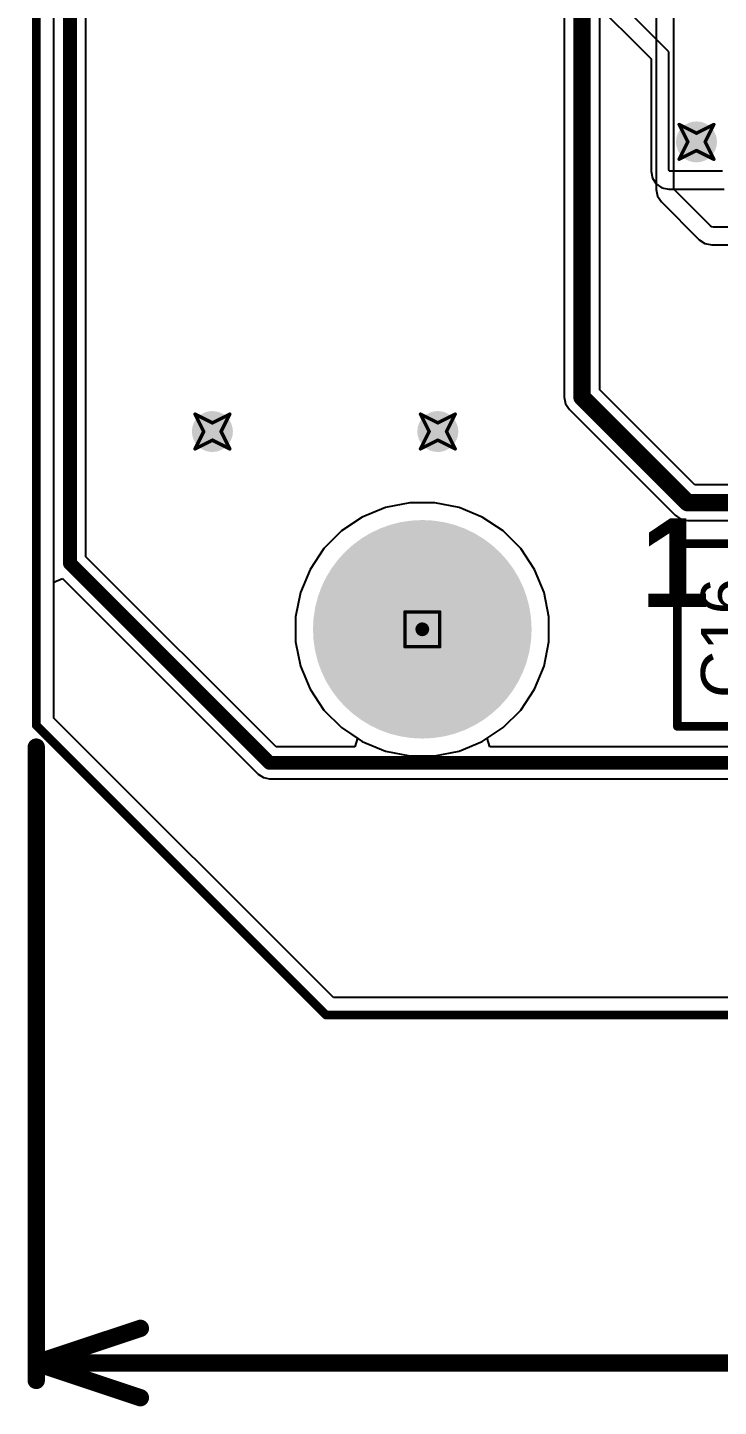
# Model space of a CAD drawing. Header units: inches. Extents: x -6 to 328, y -12 to 81.
# Drawn here: x -5.78 to 4.33, y -11.38 to 8.81 of the extents above; entities that cross this region are included whole.
import ezdxf

# ---------------------------------------------------------------- set-up
doc = ezdxf.new("R2010")
doc.units = ezdxf.units.IN
for name, color, linetype in [('Board Outline', 216, 'Continuous'), ('Bottom Layer', 5, 'Continuous'), ('Bottom Solder', 6, 'Continuous'), ('Dimensions', 6, 'Continuous'), ('Drill Drawing', 1, 'Continuous'), ('Pad Holes', 156, 'Continuous'), ('Top Layer', 1, 'Continuous'), ('Top Overlay', 2, 'Continuous'), ('Top Solder', 216, 'Continuous'), ('Via Holes', 16, 'Continuous')]:
    doc.layers.add(name, color=color, linetype=linetype)
doc.styles.add('Arial', font='', dxfattribs={"height": 0.2})
doc.styles.add('Arial_Bold', font='', dxfattribs={"height": 0.2})
doc.styles.get('Arial').set_extended_font_data('Arial')
doc.styles.get('Arial_Bold').set_extended_font_data('Arial', bold=True)

msp = doc.modelspace()

# ---------------------------------------------------------------- hatches: boundary and pattern name
at = {"layer": 'Bottom Layer'}
h = msp.add_hatch(color=5, dxfattribs=at)
edge = h.paths.add_edge_path()
edge.add_arc((4.013, 7.137), 0.3, 0, 360)
h = msp.add_hatch(color=5, dxfattribs=at)
edge = h.paths.add_edge_path()
edge.add_arc((-3.072, 2.896), 0.3, 0, 360)
h = msp.add_hatch(color=5, dxfattribs=at)
edge = h.paths.add_edge_path()
edge.add_arc((0.227, 2.896), 0.3, 0, 360)
at = {"layer": 'Bottom Solder'}
h = msp.add_hatch(color=6, dxfattribs=at)
edge = h.paths.add_edge_path()
edge.add_arc((0, 0), 0.102, 0, 360)
at = {"layer": 'Pad Holes'}
h = msp.add_hatch(color=7, dxfattribs=at)
edge = h.paths.add_edge_path()
edge.add_arc((0, 0), 1.6, 0, 360)
at = {"layer": 'Top Layer'}
h = msp.add_hatch(color=1, dxfattribs=at)
edge = h.paths.add_edge_path()
edge.add_arc((4.013, 7.137), 0.3, 0, 360)
h = msp.add_hatch(color=1, dxfattribs=at)
edge = h.paths.add_edge_path()
edge.add_arc((-3.072, 2.896), 0.3, 0, 360)
h = msp.add_hatch(color=1, dxfattribs=at)
edge = h.paths.add_edge_path()
edge.add_arc((0.227, 2.896), 0.3, 0, 360)
at = {"layer": 'Top Solder'}
h = msp.add_hatch(color=216, dxfattribs=at)
edge = h.paths.add_edge_path()
edge.add_arc((0, 0), 0.102, 0, 360)
at = {"layer": 'Via Holes'}
h = msp.add_hatch(color=7, dxfattribs=at)
edge = h.paths.add_edge_path()
edge.add_arc((4.013, 7.137), 0.15, 0, 360)
h = msp.add_hatch(color=7, dxfattribs=at)
edge = h.paths.add_edge_path()
edge.add_arc((-3.072, 2.896), 0.15, 0, 360)
h = msp.add_hatch(color=7, dxfattribs=at)
edge = h.paths.add_edge_path()
edge.add_arc((0.227, 2.896), 0.15, 0, 360)

# ---------------------------------------------------------------- linework, layer by layer
at = {"layer": 'Board Outline'}
for points in [[(-5.65, 32.407, 0.127, 0.127, 0), (-5.65, -1.407, 0.127, 0.127, 0)], [(-5.65, -1.407, 0.127, 0.127, 0), (-1.407, -5.65, 0.127, 0.127, 0)], [(-1.407, -5.65, 0.127, 0.127, 0), (32.407, -5.65, 0.127, 0.127, 0)]]:
    msp.add_lwpolyline(points, format="xyseb", dxfattribs=at)
for points in [[(-5.682, -1.407, 0.0635, 0.0635, 1), (-5.618, -1.407, 0.0635, 0.0635, 1)], [(-5.682, -1.407, 0.0635, 0.0635, 1), (-5.618, -1.407, 0.0635, 0.0635, 1)], [(-1.439, -5.65, 0.0635, 0.0635, 1), (-1.376, -5.65, 0.0635, 0.0635, 1)], [(-1.439, -5.65, 0.0635, 0.0635, 1), (-1.376, -5.65, 0.0635, 0.0635, 1)]]:
    msp.add_lwpolyline(points, format="xyseb", close=True, dxfattribs=at)
at = {"layer": 'Bottom Layer'}
for p, q in [((-5.391, -1.3), (-5.391, 32.3)), ((3.607, 8.458), (-2.42, 14.485)), ((-2.622, 14.32), (3.348, 8.351)), ((3.348, 8.351), (3.348, 6.706)), ((3.607, 6.731), (3.607, 8.458)), ((3.348, 6.706), (3.368, 6.606)), ((3.611, 6.71), (3.607, 6.731)), ((3.632, 6.706), (3.611, 6.71)), ((4.394, 6.706), (3.632, 6.706)), ((3.368, 6.606), (3.424, 6.522)), ((3.424, 6.522), (3.508, 6.466)), ((3.508, 6.466), (3.607, 6.447)), ((3.607, 6.447), (4.42, 6.447)), ((-0.183, 1.854), (-0.541, 1.783)), ((0.183, 1.854), (-0.183, 1.854)), ((0.541, 1.783), (0.183, 1.854)), ((-0.878, 1.643), (-1.182, 1.44)), ((-0.541, 1.783), (-0.878, 1.643)), ((0.878, 1.643), (0.541, 1.783)), ((1.182, 1.44), (0.878, 1.643)), ((-1.182, 1.44), (-1.44, 1.182)), ((1.44, 1.182), (1.182, 1.44)), ((-1.44, 1.182), (-1.643, 0.878)), ((1.643, 0.878), (1.44, 1.182)), ((-1.643, 0.878), (-1.783, 0.541)), ((1.783, 0.541), (1.643, 0.878)), ((-1.783, 0.541), (-1.854, 0.183)), ((1.854, 0.183), (1.783, 0.541)), ((-1.854, 0.183), (-1.854, -0.183)), ((1.854, -0.183), (1.854, 0.183)), ((-1.854, -0.183), (-1.783, -0.541)), ((1.783, -0.541), (1.854, -0.183)), ((-1.783, -0.541), (-1.643, -0.878)), ((1.643, -0.878), (1.783, -0.541)), ((-1.643, -0.878), (-1.44, -1.182)), ((1.44, -1.182), (1.643, -0.878)), ((-1.44, -1.182), (-1.182, -1.44)), ((1.182, -1.44), (1.44, -1.182)), ((-1.3, -5.391), (-5.391, -1.3)), ((-1.182, -1.44), (-0.878, -1.643)), ((0.878, -1.643), (1.182, -1.44)), ((-0.878, -1.643), (-0.541, -1.783)), ((-0.541, -1.783), (-0.183, -1.854)), ((0.183, -1.854), (0.541, -1.783)), ((0.541, -1.783), (0.878, -1.643)), ((-0.183, -1.854), (0.183, -1.854)), ((32.3, -5.391), (-1.3, -5.391))]:
    msp.add_line(p, q, dxfattribs=at)
at = {"layer": 'Dimensions'}
for points in [[(-5.65, -10.998, 0.254, 0.254, 0), (-5.65, -1.725, 0.254, 0.254, 0)], [(-5.65, -10.744, 0.254, 0.254, 0), (-4.126, -10.236, 0.254, 0.254, 0)], [(-5.65, -10.744, 0.254, 0.254, 0), (9.736, -10.744, 0.254, 0.254, 0)], [(-5.65, -10.744, 0.254, 0.254, 0), (-4.126, -11.252, 0.254, 0.254, 0)]]:
    msp.add_lwpolyline(points, format="xyseb", dxfattribs=at)
for points in [[(-5.714, -1.725, 0.127, 0.127, 1), (-5.587, -1.725, 0.127, 0.127, 1)], [(-4.19, -10.236, 0.127, 0.127, 1), (-4.063, -10.236, 0.127, 0.127, 1)], [(-5.714, -10.744, 0.127, 0.127, 1), (-5.587, -10.744, 0.127, 0.127, 1)], [(-5.714, -10.744, 0.127, 0.127, 1), (-5.587, -10.744, 0.127, 0.127, 1)], [(-5.714, -10.744, 0.127, 0.127, 1), (-5.587, -10.744, 0.127, 0.127, 1)], [(-5.714, -10.998, 0.127, 0.127, 1), (-5.587, -10.998, 0.127, 0.127, 1)], [(-4.19, -11.252, 0.127, 0.127, 1), (-4.063, -11.252, 0.127, 0.127, 1)]]:
    msp.add_lwpolyline(points, format="xyseb", close=True, dxfattribs=at)
at = {"layer": 'Drill Drawing'}
for points in [[(3.759, 7.391, 0.0508, 0.0508, 0), (4.013, 7.264, 0.0508, 0.0508, 0)], [(3.759, 7.391, 0.0508, 0.0508, 0), (3.886, 7.137, 0.0508, 0.0508, 0)], [(4.013, 7.264, 0.0508, 0.0508, 0), (4.267, 7.391, 0.0508, 0.0508, 0)], [(4.14, 7.137, 0.0508, 0.0508, 0), (4.267, 7.391, 0.0508, 0.0508, 0)], [(3.759, 6.883, 0.0508, 0.0508, 0), (3.886, 7.137, 0.0508, 0.0508, 0)], [(4.14, 7.137, 0.0508, 0.0508, 0), (4.267, 6.883, 0.0508, 0.0508, 0)], [(3.759, 6.883, 0.0508, 0.0508, 0), (4.013, 7.01, 0.0508, 0.0508, 0)], [(4.013, 7.01, 0.0508, 0.0508, 0), (4.267, 6.883, 0.0508, 0.0508, 0)], [(-3.326, 3.15, 0.0508, 0.0508, 0), (-3.072, 3.023, 0.0508, 0.0508, 0)], [(-3.326, 3.15, 0.0508, 0.0508, 0), (-3.199, 2.896, 0.0508, 0.0508, 0)], [(-3.072, 3.023, 0.0508, 0.0508, 0), (-2.818, 3.15, 0.0508, 0.0508, 0)], [(-2.945, 2.896, 0.0508, 0.0508, 0), (-2.818, 3.15, 0.0508, 0.0508, 0)], [(-0.027, 3.15, 0.0508, 0.0508, 0), (0.227, 3.023, 0.0508, 0.0508, 0)], [(-0.027, 3.15, 0.0508, 0.0508, 0), (0.1, 2.896, 0.0508, 0.0508, 0)], [(0.227, 3.023, 0.0508, 0.0508, 0), (0.481, 3.15, 0.0508, 0.0508, 0)], [(0.354, 2.896, 0.0508, 0.0508, 0), (0.481, 3.15, 0.0508, 0.0508, 0)], [(-3.326, 2.642, 0.0508, 0.0508, 0), (-3.199, 2.896, 0.0508, 0.0508, 0)], [(-2.945, 2.896, 0.0508, 0.0508, 0), (-2.818, 2.642, 0.0508, 0.0508, 0)], [(-0.027, 2.642, 0.0508, 0.0508, 0), (0.1, 2.896, 0.0508, 0.0508, 0)], [(0.354, 2.896, 0.0508, 0.0508, 0), (0.481, 2.642, 0.0508, 0.0508, 0)], [(-3.326, 2.642, 0.0508, 0.0508, 0), (-3.072, 2.769, 0.0508, 0.0508, 0)], [(-3.072, 2.769, 0.0508, 0.0508, 0), (-2.818, 2.642, 0.0508, 0.0508, 0)], [(-0.027, 2.642, 0.0508, 0.0508, 0), (0.227, 2.769, 0.0508, 0.0508, 0)], [(0.227, 2.769, 0.0508, 0.0508, 0), (0.481, 2.642, 0.0508, 0.0508, 0)], [(-0.254, 0.254, 0.0508, 0.0508, 0), (0.254, 0.254, 0.0508, 0.0508, 0)], [(-0.254, -0.254, 0.0508, 0.0508, 0), (-0.254, 0.254, 0.0508, 0.0508, 0)], [(0.254, -0.254, 0.0508, 0.0508, 0), (0.254, 0.254, 0.0508, 0.0508, 0)], [(-0.254, -0.254, 0.0508, 0.0508, 0), (0.254, -0.254, 0.0508, 0.0508, 0)]]:
    msp.add_lwpolyline(points, format="xyseb", dxfattribs=at)
for points in [[(3.747, 7.391, 0.0254, 0.0254, 1), (3.772, 7.391, 0.0254, 0.0254, 1)], [(3.747, 7.391, 0.0254, 0.0254, 1), (3.772, 7.391, 0.0254, 0.0254, 1)], [(4, 7.264, 0.0254, 0.0254, 1), (4.026, 7.264, 0.0254, 0.0254, 1)], [(4, 7.264, 0.0254, 0.0254, 1), (4.026, 7.264, 0.0254, 0.0254, 1)], [(4.255, 7.391, 0.0254, 0.0254, 1), (4.28, 7.391, 0.0254, 0.0254, 1)], [(4.255, 7.391, 0.0254, 0.0254, 1), (4.28, 7.391, 0.0254, 0.0254, 1)], [(3.873, 7.137, 0.0254, 0.0254, 1), (3.899, 7.137, 0.0254, 0.0254, 1)], [(3.873, 7.137, 0.0254, 0.0254, 1), (3.899, 7.137, 0.0254, 0.0254, 1)], [(4.128, 7.137, 0.0254, 0.0254, 1), (4.153, 7.137, 0.0254, 0.0254, 1)], [(4.128, 7.137, 0.0254, 0.0254, 1), (4.153, 7.137, 0.0254, 0.0254, 1)], [(3.747, 6.883, 0.0254, 0.0254, 1), (3.772, 6.883, 0.0254, 0.0254, 1)], [(3.747, 6.883, 0.0254, 0.0254, 1), (3.772, 6.883, 0.0254, 0.0254, 1)], [(4, 7.01, 0.0254, 0.0254, 1), (4.026, 7.01, 0.0254, 0.0254, 1)], [(4, 7.01, 0.0254, 0.0254, 1), (4.026, 7.01, 0.0254, 0.0254, 1)], [(4.255, 6.883, 0.0254, 0.0254, 1), (4.28, 6.883, 0.0254, 0.0254, 1)], [(4.255, 6.883, 0.0254, 0.0254, 1), (4.28, 6.883, 0.0254, 0.0254, 1)], [(-3.339, 3.15, 0.0254, 0.0254, 1), (-3.313, 3.15, 0.0254, 0.0254, 1)], [(-3.339, 3.15, 0.0254, 0.0254, 1), (-3.313, 3.15, 0.0254, 0.0254, 1)], [(-3.085, 3.023, 0.0254, 0.0254, 1), (-3.059, 3.023, 0.0254, 0.0254, 1)], [(-3.085, 3.023, 0.0254, 0.0254, 1), (-3.059, 3.023, 0.0254, 0.0254, 1)], [(-2.831, 3.15, 0.0254, 0.0254, 1), (-2.805, 3.15, 0.0254, 0.0254, 1)], [(-2.831, 3.15, 0.0254, 0.0254, 1), (-2.805, 3.15, 0.0254, 0.0254, 1)], [(-0.039, 3.15, 0.0254, 0.0254, 1), (-0.014, 3.15, 0.0254, 0.0254, 1)], [(-0.039, 3.15, 0.0254, 0.0254, 1), (-0.014, 3.15, 0.0254, 0.0254, 1)], [(0.215, 3.023, 0.0254, 0.0254, 1), (0.24, 3.023, 0.0254, 0.0254, 1)], [(0.215, 3.023, 0.0254, 0.0254, 1), (0.24, 3.023, 0.0254, 0.0254, 1)], [(0.469, 3.15, 0.0254, 0.0254, 1), (0.494, 3.15, 0.0254, 0.0254, 1)], [(0.469, 3.15, 0.0254, 0.0254, 1), (0.494, 3.15, 0.0254, 0.0254, 1)], [(-3.212, 2.896, 0.0254, 0.0254, 1), (-3.186, 2.896, 0.0254, 0.0254, 1)], [(-3.212, 2.896, 0.0254, 0.0254, 1), (-3.186, 2.896, 0.0254, 0.0254, 1)], [(-2.958, 2.896, 0.0254, 0.0254, 1), (-2.932, 2.896, 0.0254, 0.0254, 1)], [(-2.958, 2.896, 0.0254, 0.0254, 1), (-2.932, 2.896, 0.0254, 0.0254, 1)], [(0.088, 2.896, 0.0254, 0.0254, 1), (0.113, 2.896, 0.0254, 0.0254, 1)], [(0.088, 2.896, 0.0254, 0.0254, 1), (0.113, 2.896, 0.0254, 0.0254, 1)], [(0.342, 2.896, 0.0254, 0.0254, 1), (0.367, 2.896, 0.0254, 0.0254, 1)], [(0.342, 2.896, 0.0254, 0.0254, 1), (0.367, 2.896, 0.0254, 0.0254, 1)], [(-3.339, 2.642, 0.0254, 0.0254, 1), (-3.313, 2.642, 0.0254, 0.0254, 1)], [(-3.339, 2.642, 0.0254, 0.0254, 1), (-3.313, 2.642, 0.0254, 0.0254, 1)], [(-3.085, 2.769, 0.0254, 0.0254, 1), (-3.059, 2.769, 0.0254, 0.0254, 1)], [(-3.085, 2.769, 0.0254, 0.0254, 1), (-3.059, 2.769, 0.0254, 0.0254, 1)], [(-2.831, 2.642, 0.0254, 0.0254, 1), (-2.805, 2.642, 0.0254, 0.0254, 1)], [(-2.831, 2.642, 0.0254, 0.0254, 1), (-2.805, 2.642, 0.0254, 0.0254, 1)], [(-0.039, 2.642, 0.0254, 0.0254, 1), (-0.014, 2.642, 0.0254, 0.0254, 1)], [(-0.039, 2.642, 0.0254, 0.0254, 1), (-0.014, 2.642, 0.0254, 0.0254, 1)], [(0.215, 2.769, 0.0254, 0.0254, 1), (0.24, 2.769, 0.0254, 0.0254, 1)], [(0.215, 2.769, 0.0254, 0.0254, 1), (0.24, 2.769, 0.0254, 0.0254, 1)], [(0.469, 2.642, 0.0254, 0.0254, 1), (0.494, 2.642, 0.0254, 0.0254, 1)], [(0.469, 2.642, 0.0254, 0.0254, 1), (0.494, 2.642, 0.0254, 0.0254, 1)], [(-0.267, 0.254, 0.0254, 0.0254, 1), (-0.241, 0.254, 0.0254, 0.0254, 1)], [(-0.267, 0.254, 0.0254, 0.0254, 1), (-0.241, 0.254, 0.0254, 0.0254, 1)], [(0.241, 0.254, 0.0254, 0.0254, 1), (0.267, 0.254, 0.0254, 0.0254, 1)], [(0.241, 0.254, 0.0254, 0.0254, 1), (0.267, 0.254, 0.0254, 0.0254, 1)], [(-0.267, -0.254, 0.0254, 0.0254, 1), (-0.241, -0.254, 0.0254, 0.0254, 1)], [(-0.267, -0.254, 0.0254, 0.0254, 1), (-0.241, -0.254, 0.0254, 0.0254, 1)], [(0.241, -0.254, 0.0254, 0.0254, 1), (0.267, -0.254, 0.0254, 0.0254, 1)], [(0.241, -0.254, 0.0254, 0.0254, 1), (0.267, -0.254, 0.0254, 0.0254, 1)]]:
    msp.add_lwpolyline(points, format="xyseb", close=True, dxfattribs=at)
at = {"layer": 'Top Layer'}
for p, q in [((-4.923, 1.062), (-4.923, 15.594)), ((2.078, 12.29), (2.078, 3.4)), ((2.596, 3.507), (2.596, 12.29)), ((3.424, 10.058), (3.424, 6.441)), ((3.683, 6.466), (3.683, 10.033)), ((3.688, 6.443), (3.683, 6.466)), ((3.424, 6.441), (3.444, 6.342)), ((3.444, 6.342), (3.5, 6.258)), ((3.701, 6.423), (3.688, 6.443)), ((4.218, 5.906), (3.701, 6.423)), ((3.5, 6.258), (4.053, 5.705)), ((4.238, 5.893), (4.218, 5.906)), ((4.261, 5.888), (4.238, 5.893)), ((7.645, 5.888), (4.261, 5.888)), ((4.053, 5.705), (4.137, 5.649)), ((4.137, 5.649), (4.236, 5.629)), ((4.236, 5.629), (7.67, 5.629)), ((3.99, 2.113), (2.596, 3.507)), ((2.078, 3.4), (2.098, 3.301)), ((2.098, 3.301), (2.154, 3.217)), ((2.154, 3.217), (3.7, 1.671)), ((12.363, 2.113), (3.99, 2.113)), ((-0.183, 1.854), (-0.541, 1.783)), ((0.183, 1.854), (-0.183, 1.854)), ((0.541, 1.783), (0.183, 1.854)), ((-0.878, 1.643), (-1.182, 1.44)), ((-0.541, 1.783), (-0.878, 1.643)), ((0.878, 1.643), (0.541, 1.783)), ((1.182, 1.44), (0.878, 1.643)), ((3.7, 1.671), (3.784, 1.615)), ((-1.182, 1.44), (-1.44, 1.182)), ((1.44, 1.182), (1.182, 1.44)), ((3.784, 1.615), (3.883, 1.595)), ((3.883, 1.595), (12.471, 1.595)), ((-2.139, -1.723), (-4.923, 1.062)), ((-1.44, 1.182), (-1.643, 0.878)), ((1.643, 0.878), (1.44, 1.182)), ((-1.643, 0.878), (-1.783, 0.541)), ((1.783, 0.541), (1.643, 0.878)), ((-5.391, 0.691), (-5.264, 0.743)), ((-5.391, -1.3), (-5.391, 0.691)), ((-5.264, 0.743), (-2.4, -2.12)), ((-1.783, 0.541), (-1.854, 0.183)), ((1.854, 0.183), (1.783, 0.541)), ((-1.854, 0.183), (-1.854, -0.183)), ((1.854, -0.183), (1.854, 0.183)), ((-1.854, -0.183), (-1.783, -0.541)), ((1.783, -0.541), (1.854, -0.183)), ((-1.783, -0.541), (-1.643, -0.878)), ((1.643, -0.878), (1.783, -0.541)), ((-1.643, -0.878), (-1.44, -1.182)), ((1.44, -1.182), (1.643, -0.878)), ((-1.44, -1.182), (-1.182, -1.44)), ((1.182, -1.44), (1.44, -1.182)), ((-1.3, -5.391), (-5.391, -1.3)), ((-1.182, -1.44), (-0.949, -1.596)), ((-0.949, -1.596), (-0.988, -1.723)), ((0.949, -1.596), (1.182, -1.44)), ((0.988, -1.723), (0.949, -1.596)), ((-0.988, -1.723), (-2.139, -1.723)), ((16.079, -1.723), (0.988, -1.723)), ((-2.4, -2.12), (-2.325, -2.171)), ((-2.325, -2.171), (-2.235, -2.189)), ((-2.235, -2.189), (16.175, -2.189)), ((28.034, -5.391), (-1.3, -5.391))]:
    msp.add_line(p, q, dxfattribs=at)
for points in [[(-5.156, 0.965, 0.203, 0.203, 0), (-5.156, 18.567, 0.203, 0.203, 0)], [(2.337, 3.4, 0.254, 0.254, 0), (2.337, 12.782, 0.254, 0.254, 0)], [(2.337, 3.4, 0.254, 0.254, 0), (3.883, 1.854, 0.254, 0.254, 0)], [(3.883, 1.854, 0.254, 0.254, 0), (12.471, 1.854, 0.254, 0.254, 0)], [(-5.156, 0.965, 0.203, 0.203, 0), (-2.235, -1.956, 0.203, 0.203, 0)], [(-2.235, -1.956, 0.203, 0.203, 0), (16.175, -1.956, 0.203, 0.203, 0)]]:
    msp.add_lwpolyline(points, format="xyseb", dxfattribs=at)
for points in [[(2.273, 3.4, 0.127, 0.127, 1), (2.4, 3.4, 0.127, 0.127, 1)], [(2.273, 3.4, 0.127, 0.127, 1), (2.4, 3.4, 0.127, 0.127, 1)], [(3.819, 1.854, 0.127, 0.127, 1), (3.946, 1.854, 0.127, 0.127, 1)], [(3.819, 1.854, 0.127, 0.127, 1), (3.946, 1.854, 0.127, 0.127, 1)], [(-5.207, 0.965, 0.102, 0.102, 1), (-5.105, 0.965, 0.102, 0.102, 1)], [(-5.207, 0.965, 0.102, 0.102, 1), (-5.105, 0.965, 0.102, 0.102, 1)], [(-2.286, -1.956, 0.102, 0.102, 1), (-2.185, -1.956, 0.102, 0.102, 1)], [(-2.286, -1.956, 0.102, 0.102, 1), (-2.185, -1.956, 0.102, 0.102, 1)]]:
    msp.add_lwpolyline(points, format="xyseb", close=True, dxfattribs=at)
at = {"layer": 'Top Overlay'}
for points in [[(3.734, 1.253, 0.127, 0.127, 0), (9.547, 1.253, 0.127, 0.127, 0)], [(3.734, -1.422, 0.127, 0.127, 0), (3.734, 1.253, 0.127, 0.127, 0)], [(3.734, -1.422, 0.127, 0.127, 0), (6.045, -1.422, 0.127, 0.127, 0)]]:
    msp.add_lwpolyline(points, format="xyseb", dxfattribs=at)
for points in [[(3.702, 1.253, 0.0635, 0.0635, 1), (3.766, 1.253, 0.0635, 0.0635, 1)], [(3.702, 1.253, 0.0635, 0.0635, 1), (3.766, 1.253, 0.0635, 0.0635, 1)], [(3.702, -1.422, 0.0635, 0.0635, 1), (3.766, -1.422, 0.0635, 0.0635, 1)], [(3.702, -1.422, 0.0635, 0.0635, 1), (3.766, -1.422, 0.0635, 0.0635, 1)]]:
    msp.add_lwpolyline(points, format="xyseb", close=True, dxfattribs=at)

# ---------------------------------------------------------------- texts
at = {"layer": 'Top Overlay', "style": 'Arial_Bold'}
msp.add_text('1', height=1.3, dxfattribs=at).set_placement((3.193, 0.327))
at = {"layer": 'Top Overlay', "style": 'Arial'}
msp.add_text('C16', height=0.6858, rotation=90, dxfattribs=at).set_placement((4.764, -1.006))

doc.saveas('drawing.dxf')
